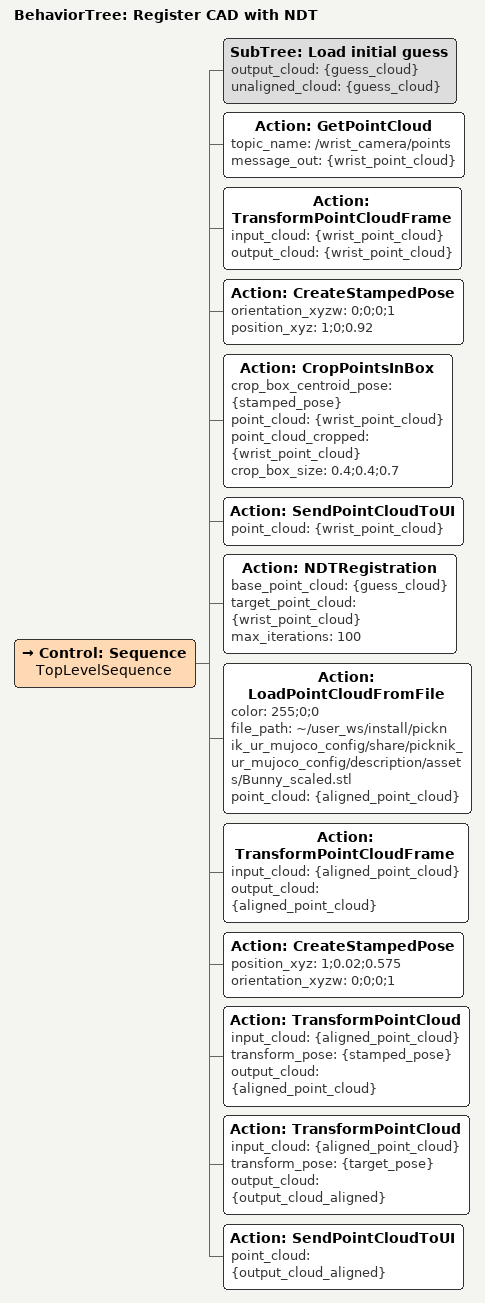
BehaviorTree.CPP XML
<?xml version='1.0' encoding='UTF-8'?>
<root BTCPP_format="4" main_tree_to_execute="Register CAD with NDT">
  <BehaviorTree ID="Register CAD with NDT" _description="">
    <Control ID="Sequence" name="TopLevelSequence">
      <SubTree ID="Load initial guess" output_cloud="{guess_cloud}" unaligned_cloud="{guess_cloud}"/>
      <Action ID="GetPointCloud" topic_name="/wrist_camera/points" message_out="{wrist_point_cloud}"/>
      <Action ID="TransformPointCloudFrame" input_cloud="{wrist_point_cloud}" output_cloud="{wrist_point_cloud}"/>
      <Action ID="CreateStampedPose" orientation_xyzw="0;0;0;1" position_xyz="1;0;0.92"/>
      <Action ID="CropPointsInBox" crop_box_centroid_pose="{stamped_pose}" point_cloud="{wrist_point_cloud}" point_cloud_cropped="{wrist_point_cloud}" crop_box_size="0.4;0.4;0.7"/>
      <Action ID="SendPointCloudToUI" point_cloud="{wrist_point_cloud}"/>
      <Action ID="NDTRegistration" base_point_cloud="{guess_cloud}" target_point_cloud="{wrist_point_cloud}" max_iterations="100"/>
      <Action ID="LoadPointCloudFromFile" color="255;0;0" file_path="~/user_ws/install/picknik_ur_mujoco_config/share/picknik_ur_mujoco_config/description/assets/Bunny_scaled.stl" point_cloud="{aligned_point_cloud}"/>
      <Action ID="TransformPointCloudFrame" input_cloud="{aligned_point_cloud}" output_cloud="{aligned_point_cloud}"/>
      <Action ID="CreateStampedPose" position_xyz="1;0.02;0.575" orientation_xyzw="0;0;0;1"/>
      <Action ID="TransformPointCloud" input_cloud="{aligned_point_cloud}" transform_pose="{stamped_pose}" output_cloud="{aligned_point_cloud}"/>
      <Action ID="TransformPointCloud" input_cloud="{aligned_point_cloud}" transform_pose="{target_pose}" output_cloud="{output_cloud_aligned}"/>
      <Action ID="SendPointCloudToUI" point_cloud="{output_cloud_aligned}"/>
    </Control>
  </BehaviorTree>
</root>
